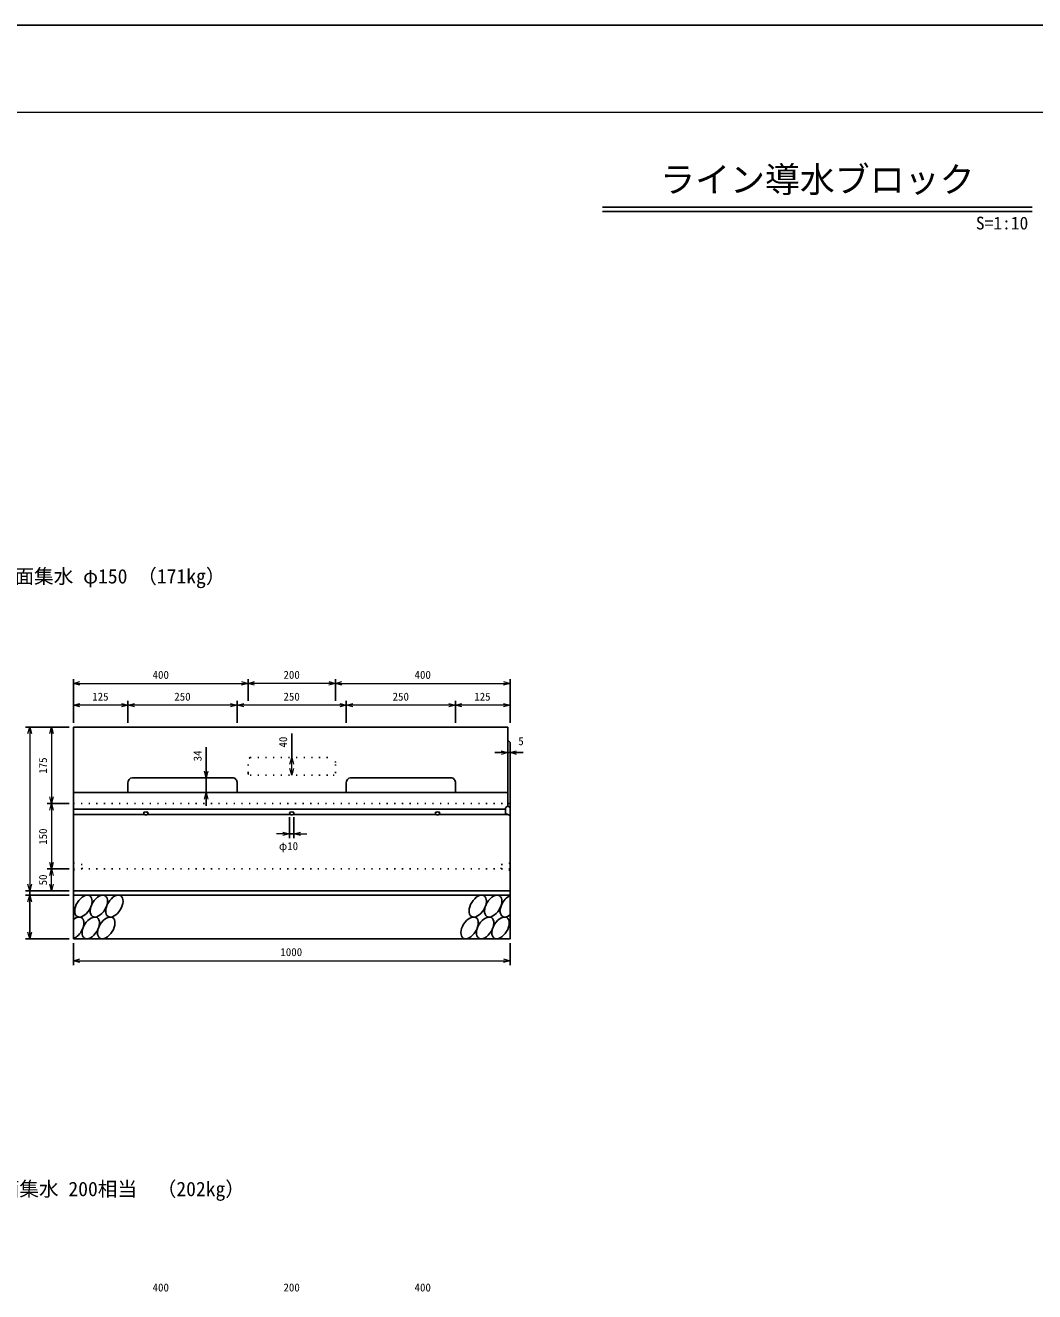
# Model space of a CAD drawing. Units: millimetres, scale not verified. Extents: x -4200 to 4200, y -2970 to 2970.
# Drawn here: x -1814 to 498, y 70 to 2970 of the extents above; entities that cross this region are included whole.
import ezdxf
from ezdxf.enums import TextEntityAlignment as Align

# ---------------------------------------------------------------- set-up
doc = ezdxf.new("R2010")
doc.units = ezdxf.units.MM
doc.header["$LTSCALE"] = 10
doc.linetypes.add('DOTTED', pattern=[1.75, 0.25, -1.5])
for name, color, linetype, lineweight in [('0-0_DIM', 7, 'Continuous', 13), ('0-1_Defpoints', 5, 'Continuous', 25), ('0-2_HATCH', 6, 'Continuous', 25), ('0-5_OUTLINE', 3, 'Continuous', 25), ('0-6_OUTLINE2', 4, 'DOTTED', 25), ('0-7_TXT', 7, 'Continuous', 25), ('0-8_WAKU', 3, 'Continuous', 13)]:
    doc.layers.add(name, color=color, linetype=linetype, lineweight=lineweight)
doc.styles.add('ＭＳ ゴシック', font='')
doc.styles.get('ＭＳ ゴシック').set_extended_font_data('MS Gothic')

msp = doc.modelspace()

# ---------------------------------------------------------------- linework, layer by layer
at = {"layer": '0-0_DIM', "lineweight": 25}
for p, q in [((-1703.93, 1373), (-1703.93, 1473)), ((-1303.93, 1423), (-1303.93, 1473)), ((-1103.93, 1423), (-1103.93, 1473)), ((-703.93, 1373), (-703.93, 1473)), ((-1578.93, 1373), (-1578.93, 1423)), ((-1328.93, 1373), (-1328.93, 1423)), ((-1078.93, 1373), (-1078.93, 1423)), ((-828.93, 1373), (-828.93, 1423)), ((-1713.93, 1363), (-1813.93, 1363)), ((-1203.93, 1348.56), (-1203.93, 1293)), ((-1399.88, 1317.12), (-1399.88, 1247)), ((-723.93, 1304.53), (-738.93, 1304.53)), ((-708.93, 1304.53), (-703.93, 1304.53)), ((-688.93, 1304.53), (-673.93, 1304.53)), ((-1399.88, 1247), (-1399.88, 1213)), ((-1399.88, 1247), (-1399.88, 1213)), ((-1399.88, 1213), (-1399.88, 1183)), ((-1713.93, 1188), (-1763.93, 1188)), ((-1208.93, 1157), (-1208.93, 1108.37)), ((-1198.93, 1157), (-1198.93, 1108.37)), ((-1208.93, 1118.37), (-1198.93, 1118.37)), ((-1713.93, 1038), (-1763.93, 1038)), ((-1713.93, 988), (-1813.93, 988)), ((-1803.94, 988), (-1803.94, 978)), ((-1713.93, 978), (-1813.93, 978)), ((-1803.94, 977.98), (-1803.94, 878)), ((-1713.93, 878), (-1813.93, 878)), ((-1703.93, 868), (-1703.93, 818)), ((-703.93, 868), (-703.93, 818))]:
    msp.add_line(p, q, dxfattribs=at)
at = {"layer": '0-0_DIM'}
for p, q in [((-1703.93, 1463), (-1303.93, 1463)), ((-1103.93, 1463), (-1303.93, 1463)), ((-1103.93, 1463), (-703.93, 1463)), ((-1578.93, 1413), (-1703.93, 1413)), ((-1328.93, 1413), (-1578.93, 1413)), ((-1078.93, 1413), (-1328.93, 1413)), ((-828.93, 1413), (-1078.93, 1413)), ((-703.93, 1413), (-828.93, 1413)), ((-1803.93, 1363), (-1803.93, 988)), ((-1753.93, 1363), (-1753.93, 1188)), ((-1203.93, 1253), (-1203.93, 1293)), ((-708.93, 1304.53), (-723.93, 1304.53)), ((-703.93, 1304.53), (-688.93, 1304.53)), ((-1753.93, 1188), (-1753.93, 1038)), ((-1208.93, 1118.37), (-1238.93, 1118.37)), ((-1198.93, 1118.37), (-1168.93, 1118.37)), ((-1753.93, 988), (-1753.93, 1038)), ((-1703.93, 828), (-703.93, 828))]:
    msp.add_line(p, q, dxfattribs=at)
for points in [[(-1688.93, 1458.98), (-1703.93, 1463), (-1688.93, 1467.02)], [(-1318.93, 1467.02), (-1303.93, 1463), (-1318.93, 1458.98)], [(-1288.93, 1458.98), (-1303.93, 1463), (-1288.93, 1467.02)], [(-1118.93, 1467.02), (-1103.93, 1463), (-1118.93, 1458.98)], [(-1088.93, 1458.98), (-1103.93, 1463), (-1088.93, 1467.02)], [(-718.93, 1467.02), (-703.93, 1463), (-718.93, 1458.98)], [(-1688.93, 1408.98), (-1703.93, 1413), (-1688.93, 1417.02)], [(-1593.93, 1417.02), (-1578.93, 1413), (-1593.93, 1408.98)], [(-1563.93, 1408.98), (-1578.93, 1413), (-1563.93, 1417.02)], [(-1343.93, 1417.02), (-1328.93, 1413), (-1343.93, 1408.98)], [(-1313.93, 1408.98), (-1328.93, 1413), (-1313.93, 1417.02)], [(-1093.93, 1417.02), (-1078.93, 1413), (-1093.93, 1408.98)], [(-1063.93, 1408.98), (-1078.93, 1413), (-1063.93, 1417.02)], [(-843.93, 1417.02), (-828.93, 1413), (-843.93, 1408.98)], [(-813.93, 1408.98), (-828.93, 1413), (-813.93, 1417.02)], [(-718.93, 1417.02), (-703.93, 1413), (-718.93, 1408.98)], [(-1807.95, 1348), (-1803.93, 1363), (-1799.91, 1348)], [(-1757.95, 1348), (-1753.93, 1363), (-1749.91, 1348)], [(-723.93, 1308.55), (-708.93, 1304.53), (-723.93, 1300.51)], [(-688.93, 1300.51), (-703.93, 1304.53), (-688.93, 1308.55)], [(-1207.95, 1278), (-1203.93, 1293), (-1199.91, 1278)], [(-1395.86, 1262), (-1399.88, 1247), (-1403.9, 1262)], [(-1199.91, 1268), (-1203.93, 1253), (-1207.95, 1268)], [(-1749.91, 1203), (-1753.93, 1188), (-1757.95, 1203)], [(-1403.9, 1198), (-1399.88, 1213), (-1395.86, 1198)], [(-1757.95, 1173), (-1753.93, 1188), (-1749.91, 1173)], [(-1223.93, 1122.39), (-1208.93, 1118.37), (-1223.93, 1114.35)], [(-1183.93, 1114.35), (-1198.93, 1118.37), (-1183.93, 1122.39)], [(-1749.91, 1053), (-1753.93, 1038), (-1757.95, 1053)], [(-1757.95, 1023), (-1753.93, 1038), (-1749.91, 1023)], [(-1799.92, 1003), (-1803.94, 988), (-1807.96, 1003)], [(-1799.91, 1003), (-1803.93, 988), (-1807.95, 1003)], [(-1749.91, 1003), (-1753.93, 988), (-1757.95, 1003)], [(-1807.96, 963), (-1803.94, 978), (-1799.92, 963)], [(-1807.95, 963), (-1803.93, 978), (-1799.91, 963)], [(-1799.91, 893), (-1803.93, 878), (-1807.95, 893)], [(-1688.93, 823.98), (-1703.93, 828), (-1688.93, 832.02)], [(-718.93, 832.02), (-703.93, 828), (-718.93, 823.98)]]:
    msp.add_lwpolyline(points, dxfattribs=at)
at = {"layer": '0-1_Defpoints'}
msp.add_lwpolyline([(-4200, -2970), (4200, -2970), (4200, 2970), (-4200, 2970)], close=True, dxfattribs=at)
at = {"layer": '0-2_HATCH'}
for centre in [(-1681.04, 953), (-1645.56, 953), (-1610.09, 953), (-777.88, 953), (-742.41, 953), (-1664.16, 903), (-1628.68, 903), (-796.48, 903), (-761, 903), (-725.53, 903)]:
    msp.add_ellipse(centre, major_axis=(14.54, 23.54), ratio=0.5792, dxfattribs=at)
for centre, start_param, end_param in [((-706.93, 953), 0.6666252, 4.1103269), ((-1699.63, 903), 3.7419964, 7.318141)]:
    msp.add_ellipse(centre, major_axis=(14.54, 23.54), ratio=0.5792, start_param=start_param, end_param=end_param, dxfattribs=at)
at = {"layer": '0-5_OUTLINE'}
for p, q in [((-1703.93, 1363), (-708.93, 1363)), ((-708.93, 1363), (-708.93, 1183)), ((-708.93, 1333), (-703.93, 1328)), ((-703.93, 1328), (-703.93, 988)), ((-1568.93, 1247), (-1338.93, 1247)), ((-1068.93, 1247), (-838.93, 1247)), ((-1578.93, 1234.39), (-1578.93, 1213)), ((-1328.93, 1234.39), (-1328.93, 1213)), ((-1078.93, 1234.39), (-1078.93, 1213)), ((-828.93, 1234.39), (-828.93, 1213)), ((-1703.93, 1213), (-708.93, 1213)), ((-1703.93, 1175), (-713.93, 1175)), ((-1703.93, 1163), (-1541.22, 1163)), ((-1534.64, 1163), (-1207.22, 1163)), ((-1200.64, 1163), (-873.22, 1163)), ((-866.64, 1163), (-709.1, 1163)), ((-708.93, 1183), (-713.93, 1178)), ((-713.93, 1165), (-713.93, 1178)), ((-713.93, 1165), (-703.93, 1160.86)), ((-708.93, 1183), (-703.93, 1178))]:
    msp.add_line(p, q, dxfattribs=at)
msp.add_lwpolyline([(-1703.93, 1363), (-1703.93, 988), (-703.93, 988)], dxfattribs=at)
for points in [[(-1703.93, 978), (-703.93, 978), (-703.93, 988), (-1703.93, 988)], [(-1703.93, 878), (-703.93, 878), (-703.93, 978), (-1703.93, 978)]]:
    msp.add_lwpolyline(points, close=True, dxfattribs=at)
for centre, major_axis, ratio, start_param, end_param in [((-1568.93, 1234.39), (0, -12.61), 0.792834, 3.1415927, 4.712389), ((-1338.93, 1234.39), (0, -12.61), 0.792834, 1.5707963, 3.1415927), ((-1068.93, 1234.39), (0, -12.61), 0.792834, 3.1415927, 4.712389), ((-838.93, 1234.39), (0, -12.61), 0.792834, 1.5707963, 3.1415927), ((-1537.93, 1167), (5, 0), 0.342826, 6.2831853, 9.424778), ((-1537.93, 1167), (0, -5.31), 0.940887, 4.712389, 7.8539816), ((-1203.93, 1167), (5, 0), 0.342826, 6.2831853, 9.424778), ((-1203.93, 1167), (0, -5.31), 0.940887, 4.712389, 7.8539816), ((-869.93, 1167), (5, 0), 0.342826, 6.2831853, 9.424778), ((-869.93, 1167), (0, -5.31), 0.940887, 4.712389, 7.8539816)]:
    msp.add_ellipse(centre, major_axis=major_axis, ratio=ratio, start_param=start_param, end_param=end_param, dxfattribs=at)
at = {"layer": '0-6_OUTLINE2'}
for p, q in [((-1303.93, 1257.63), (-1303.93, 1281.59)), ((-1298.93, 1293), (-1108.93, 1293)), ((-1103.93, 1257.63), (-1103.93, 1281.59)), ((-1298.93, 1253), (-1108.93, 1253)), ((-1703.93, 1188), (-703.93, 1188)), ((-1683.93, 1048), (-1703.93, 1051)), ((-1683.93, 1038), (-1683.93, 1048)), ((-723.93, 1048), (-703.93, 1051)), ((-723.93, 1038), (-723.93, 1048)), ((-1703.93, 1038), (-703.93, 1038)), ((-1683.93, 1038), (-1703.93, 1035)), ((-723.93, 1038), (-703.93, 1035))]:
    msp.add_line(p, q, dxfattribs=at)
for centre, major_axis, ratio, start_param, end_param in [((-1298.93, 1281.59), (0, 11.41), 0.438246, 6.2831853, 7.8539816), ((-1108.93, 1281.59), (0, 11.41), 0.438246, 4.712389, 6.2831853), ((-1298.93, 1257.63), (-5, 0), 0.925659, 6.2831853, 7.8539816), ((-1108.93, 1257.63), (5, 0), 0.925659, 4.712389, 6.2831853)]:
    msp.add_ellipse(centre, major_axis=major_axis, ratio=ratio, start_param=start_param, end_param=end_param, dxfattribs=at)
at = {"layer": '0-7_TXT'}
for p, q in [((-492.04, 2553.33), (492.04, 2553.33)), ((-492.04, 2543.73), (492.04, 2543.73))]:
    msp.add_line(p, q, dxfattribs=at)
at = {"layer": '0-8_WAKU'}
msp.add_lwpolyline([(-4000, -2770), (4000, -2770), (4000, 2770), (-4000, 2770)], close=True, dxfattribs=at)

# ---------------------------------------------------------------- texts
at = {"layer": '0-0_DIM', "style": 'ＭＳ ゴシック'}
for s, p in [('400', (-1522.56, 1468)), ('200', (-1222.81, 1468)), ('400', (-922.56, 1468)), ('125', (-1660.82, 1418)), ('250', (-1472.81, 1418)), ('250', (-1222.81, 1418)), ('250', (-972.81, 1418)), ('125', (-785.82, 1418)), ('5', (-684.95, 1315.96)), ('φ10', (-1233.19, 1075.71)), ('1000', (-1229.88, 833)), ('400', (-1522.56, 64.94)), ('200', (-1222.81, 64.94)), ('400', (-922.56, 64.94))]:
    msp.add_text(s, height=18.33, dxfattribs=at).set_placement(p, align=Align.BOTTOM_LEFT)
for s, p in [('40', (-1208.93, 1316.09)), ('34', (-1404.88, 1284.52)), ('175', (-1758.93, 1256.11)), ('150', (-1758.93, 1093.3)), ('50', (-1758.93, 1000.43))]:
    msp.add_text(s, height=18.33, rotation=90, dxfattribs=at).set_placement(p, align=Align.BOTTOM_LEFT)
at = {"layer": '0-7_TXT', "style": 'ＭＳ ゴシック'}
for s, height, p in [('ライン導水ブロック', 58.65, (-360, 2570)), ('S', 29.33, (363.13, 2493.65)), ('=', 29.33, (383.13, 2493.65)), ('1', 29.33, (403.13, 2493.65)), (':', 29.33, (423.13, 2493.65)), ('1', 29.33, (443.13, 2493.65)), ('0', 29.33, (463.13, 2493.65)), (' 標準Ａ 両面集水 φ150 （171kg）', 32.99, (-2063.93, 1681.89)), (' 標準Ａ 両面集水 200相当  （202kg）', 32.99, (-2097.68, 278.83))]:
    msp.add_text(s, height=height, dxfattribs=at).set_placement(p, align=Align.BOTTOM_LEFT)

doc.saveas('drawing.dxf')
